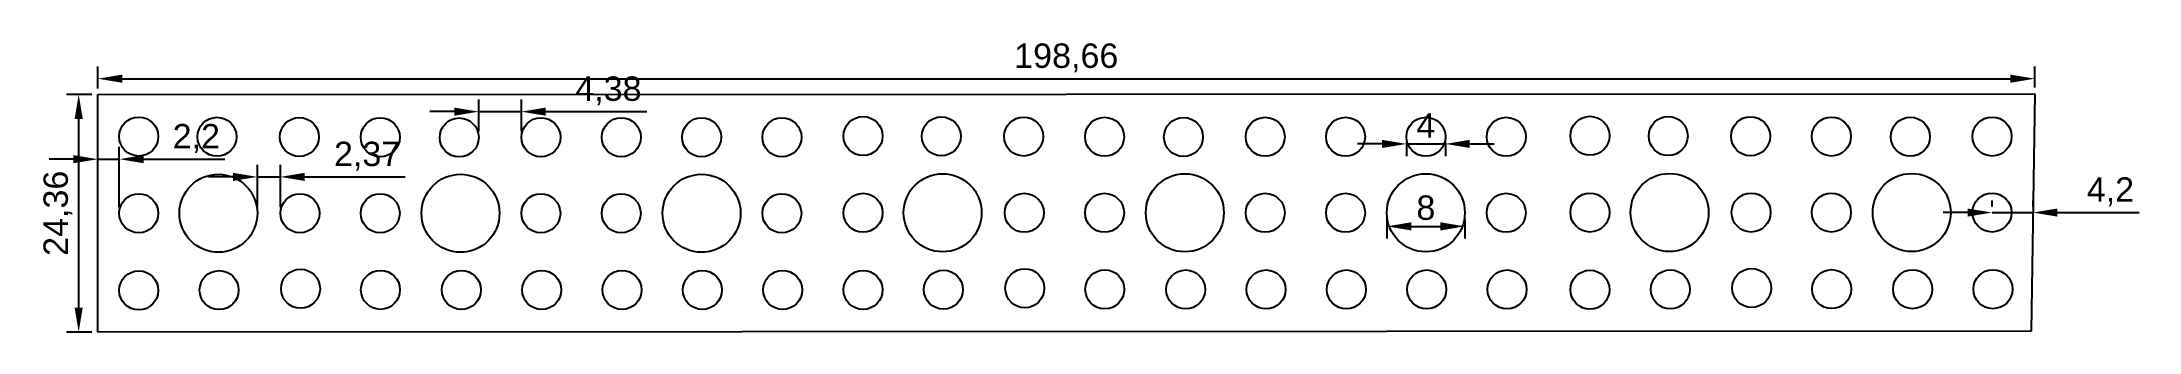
# Model space of a CAD drawing. Header units: millimetres. Extents: x -6 to 209, y -31 to -2.
import ezdxf

# ---------------------------------------------------------------- set-up
doc = ezdxf.new("R2010")
doc.units = ezdxf.units.MM
doc.styles.get("Standard").update_dxf_attribs({"font": 'arial.ttf'})
doc.dimstyles.new('ISO-25', dxfattribs={"dimtxt": 2.5, "dimasz": 2.5, "dimexe": 1.25, "dimexo": 0.625, "dimtad": 1, "dimtxsty": 'Standard', "dimcen": 2.5, "dimadec": 0, "dimazin": 0, "dimtfac": 1, "dimtmove": 0, "dimatfit": 3, "dimfxl": 1, "dimarcsym": 0})

# ---------------------------------------------------------------- blocks, each defined once
blk = doc.blocks.new('*D8')
at = {"color": 0, "lineweight": -2, "transparency": 16777216}
for p, q in [((-0.1487, -6.5037), (-0.1487, -4.2596)), ((198.5117, -6.4292), (198.5117, -4.2596)), ((2.3513, -5.5096), (196.0117, -5.5096))]:
    blk.add_line(p, q, dxfattribs=at)
at = {"color": 0, "transparency": 16777216}
for points in [[(2.3513, -5.093), (2.3513, -5.9263), (-0.1487, -5.5096)], [(196.0117, -5.093), (196.0117, -5.9263), (198.5117, -5.5096)]]:
    blk.add_solid(points, dxfattribs=at)
at = {"layer": 'Defpoints', "color": 0, "transparency": 16777216}
for p in [(198.5117, -5.5096), (-0.1487, -7.1287), (198.5117, -7.0542)]:
    blk.add_point(p, dxfattribs=at)
at = {"color": 0, "transparency": 16777216, "insert": (99.1815, -3.3822), "char_height": 2.5, "attachment_point": 5}
blk.add_mtext('198,66', dxfattribs=at)
blk = doc.blocks.new('*D9')
at = {"color": 0, "lineweight": -2, "transparency": 16777216}
for p, q in [((-0.7737, -7.1287), (-3.3619, -7.1287)), ((-2.1119, -28.9887), (-2.1119, -9.6287)), ((-0.7737, -31.4887), (-3.3619, -31.4887))]:
    blk.add_line(p, q, dxfattribs=at)
at = {"color": 0, "transparency": 16777216}
for points in [[(-2.5286, -9.6287), (-1.6952, -9.6287), (-2.1119, -7.1287)], [(-2.5286, -28.9887), (-1.6952, -28.9887), (-2.1119, -31.4887)]]:
    blk.add_solid(points, dxfattribs=at)
at = {"layer": 'Defpoints', "color": 0, "transparency": 16777216}
for p in [(-2.1119, -7.1287), (-0.1487, -7.1287), (-0.1487, -31.4887)]:
    blk.add_point(p, dxfattribs=at)
at = {"color": 0, "transparency": 16777216, "insert": (-4.2393, -19.3087), "char_height": 2.5, "attachment_point": 5, "rotation": 90}
blk.add_mtext('24,36', dxfattribs=at)
blk = doc.blocks.new('*D10')
at = {"color": 0, "lineweight": -2, "transparency": 16777216}
for p, q in [((132.0634, -19.8852), (132.0634, -21.9037)), ((134.5634, -20.6537), (137.5634, -20.6537)), ((140.0634, -19.8852), (140.0634, -21.9037))]:
    blk.add_line(p, q, dxfattribs=at)
at = {"color": 0, "transparency": 16777216}
for points in [[(134.5634, -20.237), (134.5634, -21.0703), (132.0634, -20.6537)], [(137.5634, -20.237), (137.5634, -21.0703), (140.0634, -20.6537)]]:
    blk.add_solid(points, dxfattribs=at)
at = {"layer": 'Defpoints', "color": 0, "transparency": 16777216}
for p in [(132.0634, -19.2602), (140.0634, -19.2602), (140.0634, -20.6537)]:
    blk.add_point(p, dxfattribs=at)
at = {"color": 0, "transparency": 16777216, "insert": (136.0634, -18.7522), "char_height": 2.5, "attachment_point": 5}
blk.add_mtext('8', dxfattribs=at)
blk = doc.blocks.new('*D11')
at = {"color": 0, "lineweight": -2, "transparency": 16777216}
for p, q in [((131.5673, -12.1963), (129.0673, -12.1963)), ((134.0673, -12.0914), (134.0673, -13.4463)), ((134.0673, -12.1963), (138.0673, -12.1963)), ((138.0673, -12.0914), (138.0673, -13.4463)), ((140.5673, -12.1963), (143.0673, -12.1963))]:
    blk.add_line(p, q, dxfattribs=at)
at = {"color": 0, "transparency": 16777216}
for points in [[(131.5673, -11.7796), (131.5673, -12.613), (134.0673, -12.1963)], [(140.5673, -11.7796), (140.5673, -12.613), (138.0673, -12.1963)]]:
    blk.add_solid(points, dxfattribs=at)
at = {"layer": 'Defpoints', "color": 0, "transparency": 16777216}
for p in [(134.0673, -11.4664), (138.0673, -11.4664), (138.0673, -12.1963)]:
    blk.add_point(p, dxfattribs=at)
at = {"color": 0, "transparency": 16777216, "insert": (136.0673, -10.3213), "char_height": 2.5, "attachment_point": 5}
blk.add_mtext('4', dxfattribs=at)
blk = doc.blocks.new('*D12')
at = {"color": 0, "lineweight": -2, "transparency": 16777216}
for p, q in [((16.2135, -18.6837), (16.2135, -14.3292)), ((18.5809, -18.6837), (18.5809, -14.3292)), ((13.7135, -15.5792), (11.2135, -15.5792)), ((16.2135, -15.5792), (18.5809, -15.5792)), ((21.0809, -15.5792), (31.3674, -15.5792))]:
    blk.add_line(p, q, dxfattribs=at)
at = {"color": 0, "transparency": 16777216}
for points in [[(13.7135, -15.1626), (13.7135, -15.9959), (16.2135, -15.5792)], [(21.0809, -15.1626), (21.0809, -15.9959), (18.5809, -15.5792)]]:
    blk.add_solid(points, dxfattribs=at)
at = {"layer": 'Defpoints', "color": 0, "transparency": 16777216}
for p in [(18.5809, -15.5792), (16.2135, -19.3087), (18.5809, -19.3087)]:
    blk.add_point(p, dxfattribs=at)
at = {"color": 0, "transparency": 16777216, "insert": (27.4741, -13.4519), "char_height": 2.5, "attachment_point": 5}
blk.add_mtext('2,37', dxfattribs=at)
blk = doc.blocks.new('*D13')
at = {"color": 0, "lineweight": -2, "transparency": 16777216}
for p, q in [((38.9148, -10.9136), (38.9148, -7.6402)), ((43.297, -10.8899), (43.297, -7.6402)), ((36.4148, -8.8902), (33.9148, -8.8902)), ((38.9148, -8.8902), (43.297, -8.8902)), ((45.797, -8.8902), (56.1466, -8.8902))]:
    blk.add_line(p, q, dxfattribs=at)
at = {"color": 0, "transparency": 16777216}
for points in [[(36.4148, -8.4735), (36.4148, -9.3069), (38.9148, -8.8902)], [(45.797, -8.4735), (45.797, -9.3069), (43.297, -8.8902)]]:
    blk.add_solid(points, dxfattribs=at)
at = {"layer": 'Defpoints', "color": 0, "transparency": 16777216}
for p in [(43.297, -8.8902), (38.9148, -11.5386), (43.297, -11.5149)]:
    blk.add_point(p, dxfattribs=at)
at = {"color": 0, "transparency": 16777216, "insert": (52.2218, -6.7628), "char_height": 2.5, "attachment_point": 5}
blk.add_mtext('4,38', dxfattribs=at)
blk = doc.blocks.new('*D14')
at = {"color": 0, "lineweight": -2, "transparency": 16777216}
for p, q in [((-0.1487, -18.6837), (-0.1487, -12.5124)), ((2.0499, -18.6837), (2.0499, -12.5124)), ((-2.6487, -13.7624), (-5.1487, -13.7624)), ((-0.1487, -13.7624), (2.0499, -13.7624)), ((4.5499, -13.7624), (12.8685, -13.7624))]:
    blk.add_line(p, q, dxfattribs=at)
at = {"color": 0, "transparency": 16777216}
for points in [[(-2.6487, -13.3458), (-2.6487, -14.1791), (-0.1487, -13.7624)], [(4.5499, -13.3458), (4.5499, -14.1791), (2.0499, -13.7624)]]:
    blk.add_solid(points, dxfattribs=at)
at = {"layer": 'Defpoints', "color": 0, "transparency": 16777216}
for p in [(2.0499, -13.7624), (-0.1487, -19.3087), (2.0499, -19.3087)]:
    blk.add_point(p, dxfattribs=at)
at = {"color": 0, "transparency": 16777216, "insert": (9.9592, -11.6351), "char_height": 2.5, "attachment_point": 5}
blk.add_mtext('2,2', dxfattribs=at)
blk = doc.blocks.new('*D17')
at = {"color": 0, "lineweight": -2, "transparency": 16777216}
for p, q in [((191.6365, -19.2342), (189.1365, -19.2342)), ((194.1365, -18.6092), (194.1365, -17.9842)), ((194.1365, -19.2342), (198.3365, -19.2342)), ((198.3365, -18.6092), (198.3365, -17.9842)), ((200.8365, -19.2342), (209.213, -19.2342))]:
    blk.add_line(p, q, dxfattribs=at)
at = {"color": 0, "transparency": 16777216}
for points in [[(191.6365, -18.8175), (191.6365, -19.6508), (194.1365, -19.2342)], [(200.8365, -18.8175), (200.8365, -19.6508), (198.3365, -19.2342)]]:
    blk.add_solid(points, dxfattribs=at)
at = {"layer": 'Defpoints', "color": 0, "transparency": 16777216}
for p in [(194.1365, -19.2342), (198.3365, -19.2342), (198.3365, -19.2342)]:
    blk.add_point(p, dxfattribs=at)
at = {"color": 0, "transparency": 16777216, "insert": (206.2748, -17.1068), "char_height": 2.5, "attachment_point": 5}
blk.add_mtext('4,2', dxfattribs=at)

msp = doc.modelspace()

# ---------------------------------------------------------------- linework, layer by layer
for p, q in [((-0.1487, -7.1287), (198.5117, -7.0542)), ((-0.1487, -31.4887), (-0.1487, -7.1287)), ((198.5117, -7.0542), (198.1613, -31.4142)), ((198.1613, -31.4142), (-0.1487, -31.4887))]:
    msp.add_line(p, q)
for centre, radius in [((4.0499, -11.4424), 2), ((12.0736, -11.4659), 2), ((20.5234, -11.4906), 2), ((28.817, -11.5147), 2), ((36.9148, -11.5386), 2), ((45.297, -11.5149), 2), ((53.537, -11.5149), 2), ((61.777, -11.5149), 2), ((70.017, -11.5149), 2), ((78.3402, -11.3939), 2), ((86.3639, -11.4174), 2), ((94.8137, -11.4422), 2), ((103.1073, -11.4663), 2), ((111.2051, -11.4901), 2), ((119.5873, -11.4664), 2), ((127.8273, -11.4664), 2), ((136.0673, -11.4664), 2), ((144.3073, -11.4664), 2), ((152.8933, -11.3679), 2), ((160.917, -11.3914), 2), ((169.3668, -11.4161), 2), ((177.6604, -11.4402), 2), ((185.7581, -11.4641), 2), ((194.1404, -11.4404), 2), ((12.2135, -19.3087), 4), ((37.0531, -19.3087), 4), ((61.7731, -19.3087), 4), ((86.5038, -19.2602), 4), ((111.3434, -19.2602), 4), ((136.0634, -19.2602), 4), ((161.0569, -19.2342), 4), ((185.8965, -19.2342), 4), ((4.0499, -19.3087), 2), ((20.5809, -19.3087), 2), ((28.8131, -19.3087), 2), ((45.2931, -19.3087), 2), ((53.5331, -19.3087), 2), ((70.0131, -19.3087), 2), ((78.3402, -19.2602), 2), ((94.8712, -19.2602), 2), ((103.1034, -19.2602), 2), ((119.5834, -19.2602), 2), ((127.8234, -19.2602), 2), ((144.3034, -19.2602), 2), ((152.8933, -19.2342), 2), ((169.4242, -19.2342), 2), ((177.6565, -19.2342), 2), ((194.1365, -19.2342), 2), ((4.0499, -27.2203), 2), ((12.2912, -27.189), 2), ((20.6395, -27.0474), 2), ((28.8412, -27.162), 2), ((37.1402, -27.1719), 2), ((45.3802, -27.1719), 2), ((53.6202, -27.1719), 2), ((61.8602, -27.1719), 2), ((70.1002, -27.1719), 2), ((78.3402, -27.1719), 2), ((86.5815, -27.1406), 2), ((94.9298, -26.9989), 2), ((103.1315, -27.1136), 2), ((111.4305, -27.1234), 2), ((119.6705, -27.1234), 2), ((127.9105, -27.1234), 2), ((136.1505, -27.1234), 2), ((144.3905, -27.1234), 2), ((152.8933, -27.1458), 2), ((161.1345, -27.1145), 2), ((169.4828, -26.9729), 2), ((177.6846, -27.0875), 2), ((185.9836, -27.0974), 2), ((194.2236, -27.0974), 2)]:
    msp.add_circle(centre, radius)

# ---------------------------------------------------------------- dimensions: what is measured, and where the dimension line sits
for base, p1, p2, picture, middle in [((198.5117, -5.5096), (-0.1487, -7.1287), (198.5117, -7.0542), '*D8', (99.1815, -3.3822)), ((43.297, -8.8902), (38.9148, -11.5386), (43.297, -11.5149), '*D13', (52.2218, -6.7628)), ((2.0499, -13.7624), (-0.1487, -19.3087), (2.0499, -19.3087), '*D14', (9.9592, -11.6351)), ((138.0673, -12.1963), (134.0673, -11.4664), (138.0673, -11.4664), '*D11', (136.0673, -10.3213)), ((18.5809, -15.5792), (16.2135, -19.3087), (18.5809, -19.3087), '*D12', (27.4741, -13.4519)), ((140.0634, -20.6537), (132.0634, -19.2602), (140.0634, -19.2602), '*D10', (136.0634, -18.7522)), ((198.3365, -19.2342), (194.1365, -19.2342), (198.3365, -19.2342), '*D17', (206.2748, -17.1068))]:
    dim = msp.add_linear_dim(base=base, p1=p1, p2=p2, dimstyle='ISO-25')
    dim.commit()
    dim.dimension.update_dxf_attribs({"geometry": picture, "text_midpoint": middle})
dim = msp.add_linear_dim(base=(-2.1119, -7.1287), p1=(-0.1487, -31.4887), p2=(-0.1487, -7.1287), angle=90, dimstyle='ISO-25')
dim.commit()
dim.dimension.update_dxf_attribs({"geometry": '*D9', "text_midpoint": (-4.2393, -19.3087)})

doc.saveas('drawing.dxf')
